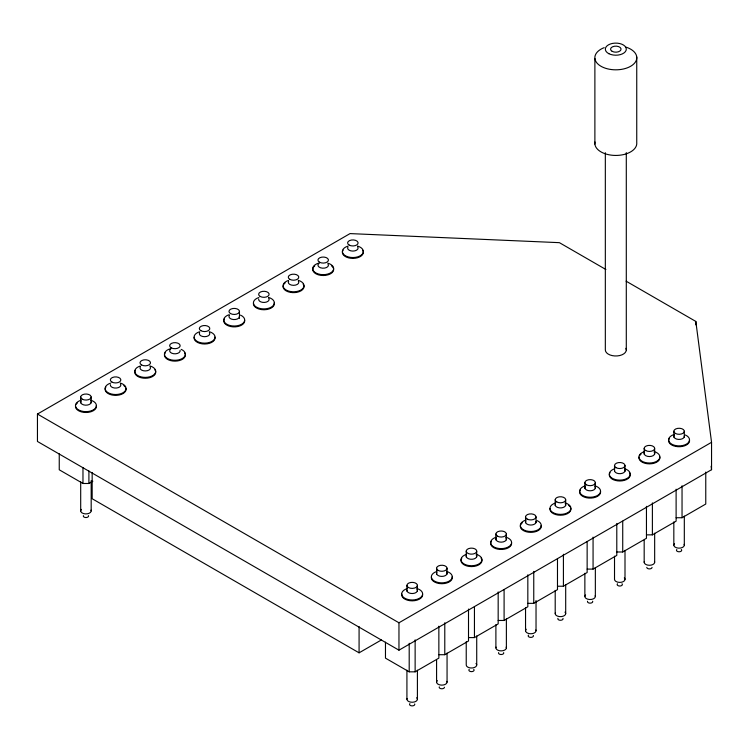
<?xml version="1.0" encoding="UTF-8"?>
<svg xmlns="http://www.w3.org/2000/svg" width="749" height="749" viewBox="0 0 749 749"><rect width="100%" height="100%" fill="white"/><g stroke="black" fill="none" stroke-linecap="round" stroke-linejoin="round"><path stroke-width="1.12" d="M626.108 281.175L695.83 321.433L711.55 442.313L711.55 469.707L398.964 650.179L37.45 441.461L37.45 414.057L350.036 233.594L559.409 242.667L605.894 269.509M59.246 453.81L59.246 469.792L82.97 483.489L88.906 483.489L92.857 481.214M37.45 414.057L398.964 622.784L711.55 442.313M92.164 472.479L92.164 498.731L359.08 652.828L381.353 639.974M385.473 642.155L385.473 658.137L409.197 671.834L415.133 671.834L438.858 658.137L438.858 626.173M438.858 654.71L444.784 654.71L468.509 641.013L468.509 609.059M468.509 637.596L474.445 637.596L498.169 623.898L498.169 591.935M498.169 620.472L504.096 620.472L527.83 606.774L527.83 574.811M527.83 603.348L533.756 603.348L557.481 589.65L557.481 558.829M557.481 586.224L563.417 586.224L587.141 572.526L587.141 541.705M587.141 569.1L593.068 569.1L616.792 555.402L616.792 523.448M616.792 551.985L622.728 551.985L646.453 538.288L646.453 506.324M646.453 534.861L652.388 534.861L676.113 521.164L676.113 489.2M676.113 517.737L682.039 517.737L705.764 504.04L705.764 472.076M711.101 466.252L711.55 469.707M695.83 321.433L695.83 324.851M684.314 431.284L684.314 437.098M684.314 516.089L684.314 545.132M682.039 485.773L682.039 517.737M673.828 431.284L673.828 437.098M673.828 521.903L673.828 545.132M654.663 448.408L654.663 454.212M654.663 533.213L654.663 562.256M652.388 502.897L652.388 534.861M644.177 448.408L644.177 454.212M644.177 540.179L644.177 562.256M636.744 56.961L636.744 142.572A20.972 12.106 0 0 1 615.294 155.436A20.972 12.106 0 0 1 594.978 141.982M626.295 152.627L626.295 349.886M625.003 465.532L625.003 471.336M625.003 550.337L625.003 579.38M622.728 521.164L622.728 551.985M614.517 465.532L614.517 471.336M614.517 556.142L614.517 579.38A5.243 3.024 0 0 0 621.118 582.301A5.243 3.024 0 0 0 624.301 577.863M605.332 152.712L605.332 349.97A10.486 6.058 0 0 0 617.251 355.925A10.486 6.058 0 0 0 625.921 348.322M595.352 482.656L595.352 488.46M595.352 567.461L595.352 596.504M594.884 58.478L594.884 144.089M593.068 537.145L593.068 569.1M584.866 482.656L584.866 488.46M584.866 573.266L584.866 596.504M565.692 499.77L565.692 505.584M565.692 584.576L565.692 613.618M563.417 554.26L563.417 586.224M555.206 499.77L555.206 505.584M555.206 590.39L555.206 613.618M536.031 516.894L536.031 522.708M536.031 600.539L536.031 630.742M533.756 571.384L533.756 603.348M525.545 516.894L525.545 522.708M525.545 607.514L525.545 630.742M506.38 534.018L506.38 539.823M506.38 618.824L506.38 647.866M504.096 589.65L504.096 620.472M495.894 534.018L495.894 539.823M495.894 624.629L495.894 647.866M476.72 551.142A5.243 3.024 0 0 1 468.855 553.764A5.243 3.024 0 0 1 468.855 548.521A5.243 3.024 0 0 1 476.72 551.142L476.72 556.947M476.72 635.948L476.72 664.99M474.445 606.774L474.445 637.596M466.234 551.142L466.234 556.947M466.234 641.753L466.234 664.99A5.243 3.024 0 0 0 472.834 667.911A5.243 3.024 0 0 0 476.018 663.474M447.059 568.266L447.059 574.071M447.059 653.072L447.059 682.114M444.784 622.756L444.784 654.71M436.583 568.266L436.583 574.071M436.583 660.038L436.583 682.114M417.408 585.381L417.408 591.195M417.408 670.186L417.408 699.229M415.133 639.871L415.133 671.834M409.197 643.297L409.197 671.834M406.922 585.381L406.922 591.195M406.922 670.186L406.922 699.229M398.964 622.784L398.964 650.179M359.08 626.576L359.08 652.828M239.465 311.434L239.465 318.4M91.181 397.045L91.181 402.85M91.181 480.68L91.181 510.893M88.906 470.934L88.906 483.489M82.97 467.507L82.97 483.489M80.695 397.045L80.695 402.85M80.695 481.841L80.695 510.893M626.108 47.168A20.972 12.106 0 0 1 632.25 65.238A20.972 12.106 0 0 1 600.38 65.912A20.972 12.106 0 0 1 604.209 47.636M685.344 434.982A10.486 6.058 0 0 1 686.487 444.11A10.486 6.058 0 0 1 670.655 443.436A10.486 6.058 0 0 1 674.109 434.495M684.268 435.965A5.243 3.024 0 0 1 678.463 439.41A5.243 3.024 0 0 1 674.203 435.281M689.455 439.813A10.486 6.058 0 0 1 677.845 446.694A10.486 6.058 0 0 1 669.334 438.446M654.13 451.544A10.486 6.058 0 0 1 657.641 460.71A10.486 6.058 0 0 1 641.378 460.841A10.486 6.058 0 0 1 644.449 451.619M654.233 452.33A5.243 3.024 0 0 1 649.486 456.553A5.243 3.024 0 0 1 644.552 452.405M659.794 456.937A10.486 6.058 0 0 1 649.561 463.865A10.486 6.058 0 0 1 639.009 457.096M639.674 455.57A10.486 6.058 0 0 1 641.013 454.184M624.479 468.668A10.486 6.058 0 0 1 627.98 477.834A10.486 6.058 0 0 1 611.727 477.956A10.486 6.058 0 0 1 614.798 468.743M624.582 469.454A5.243 3.024 0 0 1 620.518 473.649A5.243 3.024 0 0 1 614.554 470.297M629.394 472.535A10.486 6.058 0 0 1 619.9 480.98A10.486 6.058 0 0 1 610.023 472.694M594.818 485.792A10.486 6.058 0 0 1 598.32 494.958A10.486 6.058 0 0 1 582.067 495.08A10.486 6.058 0 0 1 585.138 485.867M594.921 486.578A5.243 3.024 0 0 1 590.175 490.801A5.243 3.024 0 0 1 585.231 486.653M600.483 491.185A10.486 6.058 0 0 1 588.883 498.066A10.486 6.058 0 0 1 580.363 489.809M565.158 502.907A10.486 6.058 0 0 1 568.669 512.082A10.486 6.058 0 0 1 552.406 512.204A10.486 6.058 0 0 1 555.486 502.991M565.261 503.693A5.243 3.024 0 0 1 561.207 507.888A5.243 3.024 0 0 1 555.243 504.536M570.822 508.299A10.486 6.058 0 0 1 560.589 515.228A10.486 6.058 0 0 1 550.038 508.468M568.678 505.425A10.486 6.058 0 0 1 570.083 506.783M537.061 520.592A10.486 6.058 0 0 1 538.194 529.73A10.486 6.058 0 0 1 522.371 529.047A10.486 6.058 0 0 1 525.826 520.106M535.975 521.585A5.243 3.024 0 0 1 530.18 525.021A5.243 3.024 0 0 1 525.92 520.892M541.171 525.424A10.486 6.058 0 0 1 528.214 532.164A10.486 6.058 0 0 1 522.39 522.68M505.847 537.155A10.486 6.058 0 0 1 509.357 546.321A10.486 6.058 0 0 1 493.095 546.452A10.486 6.058 0 0 1 496.166 537.23M505.95 537.941A5.243 3.024 0 0 1 501.203 542.164A5.243 3.024 0 0 1 496.269 538.016M511.511 542.548A10.486 6.058 0 0 1 499.911 549.429A10.486 6.058 0 0 1 491.391 541.181M476.186 554.279A10.486 6.058 0 0 1 479.697 563.445A10.486 6.058 0 0 1 463.434 563.576A10.486 6.058 0 0 1 466.515 554.354M476.289 555.065A5.243 3.024 0 0 1 472.235 559.26A5.243 3.024 0 0 1 466.271 555.908M481.111 558.145A10.486 6.058 0 0 1 471.617 566.59A10.486 6.058 0 0 1 461.74 558.305M446.535 571.403A10.486 6.058 0 0 1 450.037 580.569A10.486 6.058 0 0 1 433.783 580.69A10.486 6.058 0 0 1 436.854 571.478M446.638 572.189A5.243 3.024 0 0 1 441.891 576.412A5.243 3.024 0 0 1 436.948 572.264M452.199 576.796A10.486 6.058 0 0 1 441.966 583.714A10.486 6.058 0 0 1 431.405 576.955M416.875 588.517A10.486 6.058 0 0 1 420.386 597.693A10.486 6.058 0 0 1 404.123 597.814A10.486 6.058 0 0 1 407.203 588.602M416.978 589.313A5.243 3.024 0 0 1 412.914 593.498A5.243 3.024 0 0 1 406.96 590.146M422.539 593.91A10.486 6.058 0 0 1 412.306 600.838A10.486 6.058 0 0 1 401.754 594.079M90.648 400.181A10.486 6.058 0 0 1 94.159 409.347A10.486 6.058 0 0 1 77.896 409.469A10.486 6.058 0 0 1 80.976 400.256M91.125 401.726A5.243 3.024 0 0 1 85.33 405.162A5.243 3.024 0 0 1 81.07 401.043M96.312 405.574A10.486 6.058 0 0 1 86.079 412.493A10.486 6.058 0 0 1 75.527 405.733M76.201 404.198A10.486 6.058 0 0 1 77.531 402.822M120.308 383.057A10.486 6.058 0 0 1 123.819 392.223A10.486 6.058 0 0 1 107.556 392.345A10.486 6.058 0 0 1 110.627 383.132M120.411 383.844A5.243 3.024 0 0 1 116.348 388.038A5.243 3.024 0 0 1 110.393 384.686M125.972 388.45A10.486 6.058 0 0 1 114.372 395.332A10.486 6.058 0 0 1 105.852 387.074M123.828 385.566A10.486 6.058 0 0 1 125.223 386.924M149.969 365.933A10.486 6.058 0 0 1 153.47 375.099A10.486 6.058 0 0 1 137.217 375.23A10.486 6.058 0 0 1 140.288 366.008M150.072 366.72A5.243 3.024 0 0 1 145.325 370.942A5.243 3.024 0 0 1 140.381 366.795M154.884 369.8A10.486 6.058 0 0 1 145.4 378.254A10.486 6.058 0 0 1 135.513 369.959M181.183 349.362A10.486 6.058 0 0 1 182.101 358.621A10.486 6.058 0 0 1 166.147 357.545A10.486 6.058 0 0 1 170.763 348.659M180.097 350.354A5.243 3.024 0 0 1 173.618 353.725A5.243 3.024 0 0 1 170.706 348.987M184.544 352.685A10.486 6.058 0 0 1 175.051 361.13A10.486 6.058 0 0 1 165.173 352.835M209.28 331.685A10.486 6.058 0 0 1 212.782 340.851A10.486 6.058 0 0 1 196.528 340.982A10.486 6.058 0 0 1 199.599 331.76M209.383 332.472A5.243 3.024 0 0 1 204.636 336.694A5.243 3.024 0 0 1 199.693 332.556M214.944 337.078A10.486 6.058 0 0 1 204.711 344.006A10.486 6.058 0 0 1 194.15 337.247M240.495 315.123A10.486 6.058 0 0 1 241.627 324.261A10.486 6.058 0 0 1 225.805 323.587A10.486 6.058 0 0 1 229.26 314.646M239.408 316.115A5.243 3.024 0 0 1 233.613 319.551A5.243 3.024 0 0 1 229.353 315.432M244.595 319.954A10.486 6.058 0 0 1 232.995 326.845A10.486 6.058 0 0 1 224.485 318.587M268.591 297.447A10.486 6.058 0 0 1 272.102 306.613A10.486 6.058 0 0 1 255.84 306.734A10.486 6.058 0 0 1 258.911 297.522M268.694 298.233A5.243 3.024 0 0 1 264.631 302.418A5.243 3.024 0 0 1 258.677 299.076M274.256 302.839A10.486 6.058 0 0 1 264.022 309.758A10.486 6.058 0 0 1 253.471 302.999M298.252 280.323A10.486 6.058 0 0 1 301.753 289.488A10.486 6.058 0 0 1 285.5 289.62A10.486 6.058 0 0 1 288.571 280.398M298.355 281.109A5.243 3.024 0 0 1 293.608 285.332A5.243 3.024 0 0 1 288.665 281.184M303.167 284.189A10.486 6.058 0 0 1 295.05 292.578A10.486 6.058 0 0 1 283.122 285.875M283.796 284.348A10.486 6.058 0 0 1 285.135 282.963M327.903 263.199A10.486 6.058 0 0 1 331.217 272.505A10.486 6.058 0 0 1 314.777 272.215A10.486 6.058 0 0 1 319.046 263.049M328.006 263.985A5.243 3.024 0 0 1 322.576 268.189A5.243 3.024 0 0 1 318.99 263.376M331.423 265.717A10.486 6.058 0 0 1 330.384 273.872A10.486 6.058 0 0 1 316.218 273.984A10.486 6.058 0 0 1 314.786 265.848M357.563 246.075A10.486 6.058 0 0 1 361.074 255.24A10.486 6.058 0 0 1 344.812 255.372A10.486 6.058 0 0 1 347.882 246.149M357.666 246.861A5.243 3.024 0 0 1 352.919 251.084A5.243 3.024 0 0 1 347.976 246.936M362.479 249.951A10.486 6.058 0 0 1 352.994 258.396A10.486 6.058 0 0 1 343.108 250.1M88.466 515.63A2.621 1.517 0 0 1 85.938 517.54A2.621 1.517 0 0 1 83.411 515.63M91.004 510.106A5.243 3.024 0 0 1 85.255 513.889A5.243 3.024 0 0 1 81.398 509.376M622.035 583.761A2.621 1.517 0 0 1 619.76 586.027A2.621 1.517 0 0 1 617.494 583.761M533.325 635.489A2.621 1.517 0 0 1 530.451 637.38A2.621 1.517 0 0 1 528.522 635.124M535.853 629.956A5.243 3.024 0 0 1 530.105 633.748A5.243 3.024 0 0 1 526.247 629.235M503.665 652.613A2.621 1.517 0 0 1 501.137 654.514A2.621 1.517 0 0 1 498.6 652.613M506.202 647.08A5.243 3.024 0 0 1 501.137 650.89A5.243 3.024 0 0 1 496.072 647.08M681.347 549.513A2.621 1.517 0 0 1 679.071 551.779A2.621 1.517 0 0 1 676.806 549.513M684.137 544.345A5.243 3.024 0 0 1 678.388 548.137A5.243 3.024 0 0 1 674.54 543.615M473.752 669.372A2.621 1.517 0 0 1 471.477 671.638A2.621 1.517 0 0 1 469.211 669.372M444.438 687.245A2.621 1.517 0 0 1 441.479 688.752A2.621 1.517 0 0 1 439.288 686.852M446.881 681.328A5.243 3.024 0 0 1 441.133 685.11A5.243 3.024 0 0 1 437.285 680.598M592.637 601.241A2.621 1.517 0 0 1 590.109 603.151A2.621 1.517 0 0 1 587.572 601.241M595.165 595.717A5.243 3.024 0 0 1 589.426 599.5A5.243 3.024 0 0 1 585.568 594.987M414.693 703.976A2.621 1.517 0 0 1 411.819 705.867A2.621 1.517 0 0 1 409.89 703.611M416.706 697.722A5.243 3.024 0 0 1 412.849 702.234A5.243 3.024 0 0 1 407.1 698.452M652.042 567.396A2.621 1.517 0 0 1 649.42 568.903A2.621 1.517 0 0 1 646.799 567.396M654.486 561.469A5.243 3.024 0 0 1 649.42 565.28A5.243 3.024 0 0 1 644.355 561.469M562.976 618.365A2.621 1.517 0 0 1 560.449 620.275A2.621 1.517 0 0 1 557.921 618.365M564.989 612.111A5.243 3.024 0 0 1 561.132 616.624A5.243 3.024 0 0 1 555.384 612.841M608.881 53.703A10.486 6.058 0 0 0 626.089 50.361A10.486 6.058 0 0 0 612.467 43.423A10.486 6.058 0 0 0 608.881 53.703M612.13 51.316A5.243 3.024 0 0 0 620.884 49.921A5.243 3.024 0 0 0 614.423 46.241A5.243 3.024 0 0 0 612.13 51.316M289.826 279.33A5.243 3.024 0 0 0 298.598 277.973A5.243 3.024 0 0 0 292.176 274.265A5.243 3.024 0 0 0 289.826 279.33M200.863 330.693A5.243 3.024 0 0 0 209.626 329.335A5.243 3.024 0 0 0 203.213 325.628A5.243 3.024 0 0 0 200.863 330.693M171.203 347.817A5.243 3.024 0 0 0 179.975 346.459A5.243 3.024 0 0 0 173.553 342.752A5.243 3.024 0 0 0 171.203 347.817M349.146 245.082A5.243 3.024 0 0 0 357.919 243.725A5.243 3.024 0 0 0 351.496 240.017A5.243 3.024 0 0 0 349.146 245.082M141.542 364.941A5.243 3.024 0 0 0 150.315 363.583A5.243 3.024 0 0 0 143.892 359.876A5.243 3.024 0 0 0 141.542 364.941M111.891 382.056A5.243 3.024 0 0 0 120.664 380.698A5.243 3.024 0 0 0 114.241 376.99A5.243 3.024 0 0 0 111.891 382.056M260.175 296.445A5.243 3.024 0 0 0 268.947 295.087A5.243 3.024 0 0 0 262.524 291.38A5.243 3.024 0 0 0 260.175 296.445M82.231 399.18A5.243 3.024 0 0 0 91.004 397.822A5.243 3.024 0 0 0 84.581 394.114A5.243 3.024 0 0 0 82.231 399.18M319.486 262.206A5.243 3.024 0 0 0 328.259 260.849A5.243 3.024 0 0 0 321.836 257.141A5.243 3.024 0 0 0 319.486 262.206M230.514 313.569A5.243 3.024 0 0 0 239.287 312.211A5.243 3.024 0 0 0 232.864 308.504A5.243 3.024 0 0 0 230.514 313.569M616.053 467.666A5.243 3.024 0 0 0 624.825 466.309A5.243 3.024 0 0 0 618.402 462.61A5.243 3.024 0 0 0 616.053 467.666M527.081 519.038A5.243 3.024 0 0 0 535.853 517.681A5.243 3.024 0 0 0 529.431 513.973A5.243 3.024 0 0 0 527.081 519.038M497.43 536.162A5.243 3.024 0 0 0 506.202 534.805A5.243 3.024 0 0 0 499.78 531.097A5.243 3.024 0 0 0 497.43 536.162M675.373 433.428A5.243 3.024 0 0 0 684.137 432.07A5.243 3.024 0 0 0 677.723 428.362A5.243 3.024 0 0 0 675.373 433.428M438.118 570.401A5.243 3.024 0 0 0 446.881 569.043A5.243 3.024 0 0 0 440.468 565.336A5.243 3.024 0 0 0 438.118 570.401M586.401 484.79A5.243 3.024 0 0 0 595.165 483.433A5.243 3.024 0 0 0 588.751 479.725A5.243 3.024 0 0 0 586.401 484.79M408.458 587.525A5.243 3.024 0 0 0 417.23 586.167A5.243 3.024 0 0 0 410.808 582.46A5.243 3.024 0 0 0 408.458 587.525M645.713 450.552A5.243 3.024 0 0 0 654.486 449.194A5.243 3.024 0 0 0 648.063 445.486A5.243 3.024 0 0 0 645.713 450.552M556.741 501.914A5.243 3.024 0 0 0 565.514 500.557A5.243 3.024 0 0 0 559.091 496.849A5.243 3.024 0 0 0 556.741 501.914"/></g></svg>
